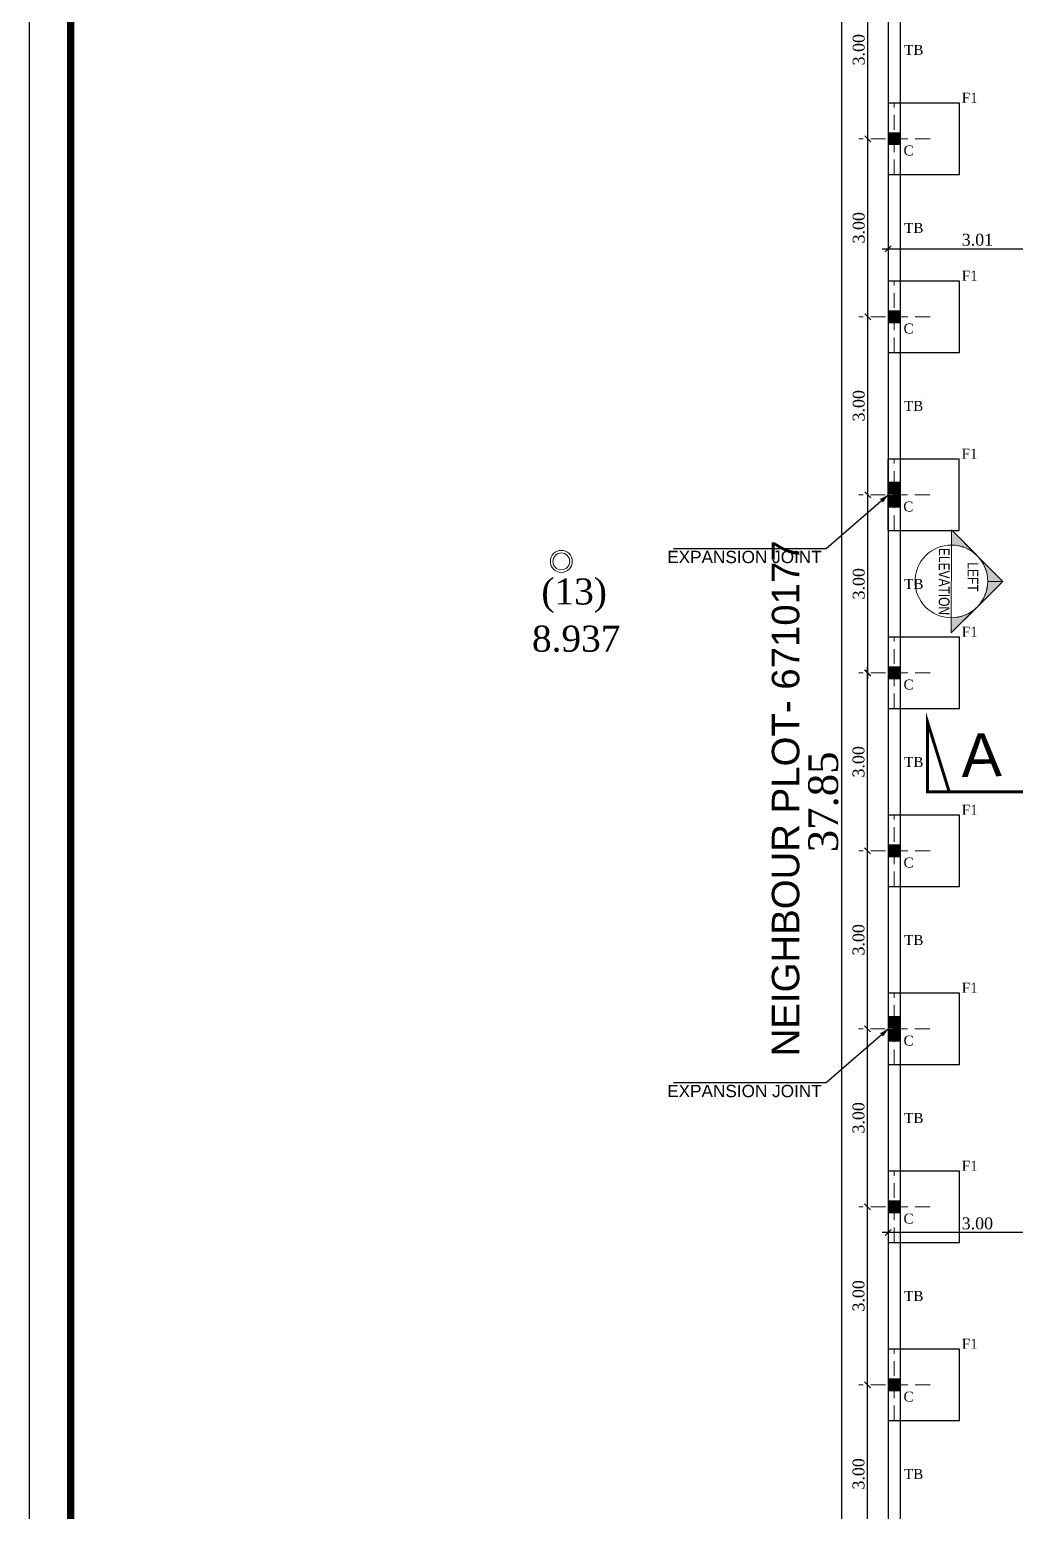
# Model space of a CAD drawing. Header units: metres. Extents: x 503482 to 1007323, y 2781056 to 5562345.
# Drawn here: x 504007.76 to 504024.36, y 2781076.9 to 2781101.87 of the extents above; entities that cross this region are included whole.
import ezdxf
from ezdxf.enums import TextEntityAlignment as Align

# ---------------------------------------------------------------- set-up
doc = ezdxf.new("R2010")
doc.units = ezdxf.units.M
doc.header["$LTSCALE"] = 10
doc.header["$MEASUREMENT"] = 0
doc.header["$PDMODE"] = 3
doc.linetypes.add('1013-Lower$0$CACHE', pattern=[0.375, 0.25, -0.125])
doc.linetypes.add('DASHED2', pattern=[0.375, 0.25, -0.125])
doc.layers.get('0').update_dxf_attribs({"linetype": 'CONTINUOUS'})
doc.layers.get('DEFPOINTS').update_dxf_attribs({"linetype": 'CONTINUOUS'})
for name, color, linetype, lineweight in [('01 wall', 4, 'CONTINUOUS', 35), ('01_WALLS', 7, 'CONTINUOUS', 25), ('dim 11', 3, 'CONTINUOUS', 0), ('G-ANNO-SYMB', 111, 'CONTINUOUS', 9), ('TEXT', 254, 'CONTINUOUS', 13), ('WALL', 7, 'CONTINUOUS', 30)]:
    doc.layers.add(name, color=color, linetype=linetype, lineweight=lineweight)
for name, color, linetype in [('07 TEXT', 3, 'CONTINUOUS'), ('COL', 3, 'CONTINUOUS'), ('column', 3, 'CONTINUOUS'), ('M.TITLE BLOCK', 7, 'CONTINUOUS'), ('W', 7, 'CONTINUOUS')]:
    doc.layers.add(name, color=color, linetype=linetype)
doc.styles.add('AREAL', font='times.ttf')
doc.styles.add('ARIAL', font='arial.ttf')
doc.styles.add('ARIEL', font='arial.ttf', dxfattribs={"width": 0.75})
doc.styles.add('SANSSERIFBOLD', font='sanss___.ttf', dxfattribs={"height": 18})
doc.dimstyles.new('bdc-1-100-A', dxfattribs={"dimtxt": 0.2, "dimasz": 0.1, "dimexe": 0, "dimexo": 0, "dimgap": 0.05, "dimtad": 1, "dimzin": 7, "dimdsep": 46, "dimtxsty": 'AREAL', "dimblk": 'OBLIQUE', "dimcen": 0.001, "dimdle": 0.1, "dimse1": 1, "dimse2": 1, "dimclrd": 15, "dimclre": 8, "dimclrt": 3, "dimadec": 0, "dimazin": 0, "dimtfac": 1, "dimtix": 1, "dimtmove": 2, "dimatfit": 3, "dimldrblk": 'OBLIQUE', "dimfxl": 0.1, "dimtolj": 1, "dimtzin": 0, "dimlwe": 5, "dimarcsym": 0})

# ---------------------------------------------------------------- blocks, each defined once
blk = doc.blocks.new('_Oblique')
at = {"color": 0, "linetype": 'ByBlock', "lineweight": -2}
blk.add_line((-0.5, -0.5), (0.5, 0.5), dxfattribs=at)
blk = doc.blocks.new('*D1332')
at = {"layer": '01_WALLS', "color": 15, "lineweight": -2, "ltscale": 0.04, "transparency": 16777216}
blk.add_line((504021.433, 2781107.882), (504021.433, 2781069.832), dxfattribs=at)
at = {"layer": 'DEFPOINTS', "color": 0, "ltscale": 0.04, "transparency": 16777216}
for p in [(504022.219, 2781107.782), (504021.433, 2781069.932), (504022.219, 2781069.932)]:
    blk.add_point(p, dxfattribs=at)
at = {"layer": '01_WALLS', "color": 15, "lineweight": -2, "ltscale": 0.04, "transparency": 16777216, "xscale": 0.1, "yscale": 0.1, "zscale": 0.1}
for p, rotation in [((504021.433, 2781107.782), 90), ((504021.433, 2781069.932), 270)]:
    blk.add_blockref('_Oblique', p, dxfattribs=dict(at, rotation=rotation))
at = {"layer": '01_WALLS', "color": 3, "ltscale": 0.04, "transparency": 16777216, "insert": (504021.128, 2781088.857), "char_height": 0.2, "attachment_point": 5, "rotation": 90, "style": 'AREAL'}
blk.add_mtext('\\A1;{\\H2.5x;37.85}', dxfattribs=at)
blk = doc.blocks.new('UTJYUJ')
at = {"layer": 'column', "color": 1}
blk.add_line((506692.039, 2816108.977), (506693.088, 2816109.886, 0.057), dxfattribs=at)
blk.add_lwpolyline([(506692.039, 2816108.977, 0, 0.0776, 0), (506692.157, 2816109.079, 0.0776, 0.0776, 0)], format="xyseb", dxfattribs=at)
at = {"layer": 'W', "color": 1}
blk.add_line((506693.088, 2816109.886, 0.057), (506695.659, 2816109.886, 0.057), dxfattribs=at)
blk = doc.blocks.new('*D1384')
at = {"layer": '01_WALLS', "color": 15, "lineweight": -2, "ltscale": 0.04, "transparency": 16777216}
blk.add_line((504021.872, 2781078.932), (504021.872, 2781082.132), dxfattribs=at)
at = {"layer": 'DEFPOINTS', "color": 0, "ltscale": 0.04, "transparency": 16777216}
for p in [(504021.724, 2781082.032), (504021.872, 2781082.032), (504021.724, 2781079.032)]:
    blk.add_point(p, dxfattribs=at)
at = {"layer": '01_WALLS', "color": 15, "lineweight": -2, "ltscale": 0.04, "transparency": 16777216, "xscale": 0.1, "yscale": 0.1, "zscale": 0.1}
for p, rotation in [((504021.872, 2781082.032), 90), ((504021.872, 2781079.032), 270)]:
    blk.add_blockref('_Oblique', p, dxfattribs=dict(at, rotation=rotation))
at = {"layer": '01_WALLS', "color": 3, "ltscale": 0.04, "transparency": 16777216, "insert": (504021.72, 2781080.532), "char_height": 0.2, "attachment_point": 5, "rotation": 90, "style": 'AREAL'}
blk.add_mtext('\\A1;3.00', dxfattribs=at)
blk = doc.blocks.new('*D1385')
at = {"layer": '01_WALLS', "color": 15, "lineweight": -2, "ltscale": 0.04, "transparency": 16777216}
blk.add_line((504021.872, 2781081.932), (504021.872, 2781085.132), dxfattribs=at)
at = {"layer": 'DEFPOINTS', "color": 0, "ltscale": 0.04, "transparency": 16777216}
for p in [(504021.724, 2781085.032), (504021.872, 2781085.032), (504021.724, 2781082.032)]:
    blk.add_point(p, dxfattribs=at)
at = {"layer": '01_WALLS', "color": 15, "lineweight": -2, "ltscale": 0.04, "transparency": 16777216, "xscale": 0.1, "yscale": 0.1, "zscale": 0.1}
for p, rotation in [((504021.872, 2781085.032), 90), ((504021.872, 2781082.032), 270)]:
    blk.add_blockref('_Oblique', p, dxfattribs=dict(at, rotation=rotation))
at = {"layer": '01_WALLS', "color": 3, "ltscale": 0.04, "transparency": 16777216, "insert": (504021.72, 2781083.532), "char_height": 0.2, "attachment_point": 5, "rotation": 90, "style": 'AREAL'}
blk.add_mtext('\\A1;3.00', dxfattribs=at)
blk = doc.blocks.new('*D1386')
at = {"layer": '01_WALLS', "color": 15, "lineweight": -2, "ltscale": 0.04, "transparency": 16777216}
blk.add_line((504021.872, 2781084.932), (504021.872, 2781088.132), dxfattribs=at)
at = {"layer": 'DEFPOINTS', "color": 0, "ltscale": 0.04, "transparency": 16777216}
for p in [(504021.724, 2781088.032), (504021.872, 2781088.032), (504021.724, 2781085.032)]:
    blk.add_point(p, dxfattribs=at)
at = {"layer": '01_WALLS', "color": 15, "lineweight": -2, "ltscale": 0.04, "transparency": 16777216, "xscale": 0.1, "yscale": 0.1, "zscale": 0.1}
for p, rotation in [((504021.872, 2781088.032), 90), ((504021.872, 2781085.032), 270)]:
    blk.add_blockref('_Oblique', p, dxfattribs=dict(at, rotation=rotation))
at = {"layer": '01_WALLS', "color": 3, "ltscale": 0.04, "transparency": 16777216, "insert": (504021.72, 2781086.532), "char_height": 0.2, "attachment_point": 5, "rotation": 90, "style": 'AREAL'}
blk.add_mtext('\\A1;3.00', dxfattribs=at)
blk = doc.blocks.new('*D1387')
at = {"layer": '01_WALLS', "color": 15, "lineweight": -2, "ltscale": 0.04, "transparency": 16777216}
blk.add_line((504021.872, 2781087.932), (504021.872, 2781091.132), dxfattribs=at)
at = {"layer": 'DEFPOINTS', "color": 0, "ltscale": 0.04, "transparency": 16777216}
for p in [(504021.872, 2781091.032), (504022.101, 2781091.032), (504022.101, 2781088.032)]:
    blk.add_point(p, dxfattribs=at)
at = {"layer": '01_WALLS', "color": 15, "lineweight": -2, "ltscale": 0.04, "transparency": 16777216, "xscale": 0.1, "yscale": 0.1, "zscale": 0.1}
for p, rotation in [((504021.872, 2781091.032), 90), ((504021.872, 2781088.032), 270)]:
    blk.add_blockref('_Oblique', p, dxfattribs=dict(at, rotation=rotation))
at = {"layer": '01_WALLS', "color": 3, "ltscale": 0.04, "transparency": 16777216, "insert": (504021.72, 2781089.532), "char_height": 0.2, "attachment_point": 5, "rotation": 90, "style": 'AREAL'}
blk.add_mtext('\\A1;3.00', dxfattribs=at)
blk = doc.blocks.new('*D1388')
at = {"layer": '01_WALLS', "color": 15, "lineweight": -2, "ltscale": 0.04, "transparency": 16777216}
blk.add_line((504021.875, 2781090.932), (504021.875, 2781094.132), dxfattribs=at)
at = {"layer": 'DEFPOINTS', "color": 0, "ltscale": 0.04, "transparency": 16777216}
for p in [(504021.875, 2781094.032), (504022.101, 2781094.032), (504022.101, 2781091.032)]:
    blk.add_point(p, dxfattribs=at)
at = {"layer": '01_WALLS', "color": 15, "lineweight": -2, "ltscale": 0.04, "transparency": 16777216, "xscale": 0.1, "yscale": 0.1, "zscale": 0.1}
for p, rotation in [((504021.875, 2781094.032), 90), ((504021.875, 2781091.032), 270)]:
    blk.add_blockref('_Oblique', p, dxfattribs=dict(at, rotation=rotation))
at = {"layer": '01_WALLS', "color": 3, "ltscale": 0.04, "transparency": 16777216, "insert": (504021.723, 2781092.532), "char_height": 0.2, "attachment_point": 5, "rotation": 90, "style": 'AREAL'}
blk.add_mtext('\\A1;3.00', dxfattribs=at)
blk = doc.blocks.new('*D1389')
at = {"layer": '01_WALLS', "color": 15, "lineweight": -2, "ltscale": 0.04, "transparency": 16777216}
blk.add_line((504021.875, 2781093.932), (504021.875, 2781097.132), dxfattribs=at)
at = {"layer": 'DEFPOINTS', "color": 0, "ltscale": 0.04, "transparency": 16777216}
for p in [(504021.875, 2781097.032), (504022.177, 2781097.032), (504022.177, 2781094.032)]:
    blk.add_point(p, dxfattribs=at)
at = {"layer": '01_WALLS', "color": 15, "lineweight": -2, "ltscale": 0.04, "transparency": 16777216, "xscale": 0.1, "yscale": 0.1, "zscale": 0.1}
for p, rotation in [((504021.875, 2781097.032), 90), ((504021.875, 2781094.032), 270)]:
    blk.add_blockref('_Oblique', p, dxfattribs=dict(at, rotation=rotation))
at = {"layer": '01_WALLS', "color": 3, "ltscale": 0.04, "transparency": 16777216, "insert": (504021.723, 2781095.532), "char_height": 0.2, "attachment_point": 5, "rotation": 90, "style": 'AREAL'}
blk.add_mtext('\\A1;3.00', dxfattribs=at)
blk = doc.blocks.new('*D1390')
at = {"layer": '01_WALLS', "color": 15, "lineweight": -2, "ltscale": 0.04, "transparency": 16777216}
blk.add_line((504021.875, 2781096.932), (504021.875, 2781100.132), dxfattribs=at)
at = {"layer": 'DEFPOINTS', "color": 0, "ltscale": 0.04, "transparency": 16777216}
for p in [(504021.875, 2781100.032), (504022.22, 2781100.032), (504022.22, 2781097.032)]:
    blk.add_point(p, dxfattribs=at)
at = {"layer": '01_WALLS', "color": 15, "lineweight": -2, "ltscale": 0.04, "transparency": 16777216, "xscale": 0.1, "yscale": 0.1, "zscale": 0.1}
for p, rotation in [((504021.875, 2781100.032), 90), ((504021.875, 2781097.032), 270)]:
    blk.add_blockref('_Oblique', p, dxfattribs=dict(at, rotation=rotation))
at = {"layer": '01_WALLS', "color": 3, "ltscale": 0.04, "transparency": 16777216, "insert": (504021.723, 2781098.532), "char_height": 0.2, "attachment_point": 5, "rotation": 90, "style": 'AREAL'}
blk.add_mtext('\\A1;3.00', dxfattribs=at)
blk = doc.blocks.new('*D1391')
at = {"layer": '01_WALLS', "color": 15, "lineweight": -2, "ltscale": 0.04, "transparency": 16777216}
blk.add_line((504021.875, 2781099.932), (504021.875, 2781103.132), dxfattribs=at)
at = {"layer": 'DEFPOINTS', "color": 0, "ltscale": 0.04, "transparency": 16777216}
for p in [(504021.875, 2781103.032), (504021.938, 2781103.032), (504022.22, 2781100.032)]:
    blk.add_point(p, dxfattribs=at)
at = {"layer": '01_WALLS', "color": 15, "lineweight": -2, "ltscale": 0.04, "transparency": 16777216, "xscale": 0.1, "yscale": 0.1, "zscale": 0.1}
for p, rotation in [((504021.875, 2781103.032), 90), ((504021.875, 2781100.032), 270)]:
    blk.add_blockref('_Oblique', p, dxfattribs=dict(at, rotation=rotation))
at = {"layer": '01_WALLS', "color": 3, "ltscale": 0.04, "transparency": 16777216, "insert": (504021.723, 2781101.532), "char_height": 0.2, "attachment_point": 5, "rotation": 90, "style": 'AREAL'}
blk.add_mtext('\\A1;3.00', dxfattribs=at)
blk = doc.blocks.new('*D1393')
at = {"layer": '01_WALLS', "color": 15, "lineweight": -2, "ltscale": 0.04, "transparency": 16777216}
blk.add_line((504021.872, 2781075.932), (504021.872, 2781079.132), dxfattribs=at)
at = {"layer": 'DEFPOINTS', "color": 0, "ltscale": 0.04, "transparency": 16777216}
for p in [(504021.724, 2781079.032), (504021.872, 2781079.032), (504021.724, 2781076.032)]:
    blk.add_point(p, dxfattribs=at)
at = {"layer": '01_WALLS', "color": 15, "lineweight": -2, "ltscale": 0.04, "transparency": 16777216, "xscale": 0.1, "yscale": 0.1, "zscale": 0.1}
for p, rotation in [((504021.872, 2781079.032), 90), ((504021.872, 2781076.032), 270)]:
    blk.add_blockref('_Oblique', p, dxfattribs=dict(at, rotation=rotation))
at = {"layer": '01_WALLS', "color": 3, "ltscale": 0.04, "transparency": 16777216, "insert": (504021.72, 2781077.532), "char_height": 0.2, "attachment_point": 5, "rotation": 90, "style": 'AREAL'}
blk.add_mtext('\\A1;3.00', dxfattribs=at)
blk = doc.blocks.new('*D1377')
at = {"layer": '01_WALLS', "color": 15, "lineweight": -2, "ltscale": 0.04, "transparency": 16777216}
blk.add_line((504022.119, 2781098.176), (504025.325, 2781098.176), dxfattribs=at)
at = {"layer": 'DEFPOINTS', "color": 0, "ltscale": 0.04, "transparency": 16777216}
for p in [(504025.225, 2781098.313), (504022.219, 2781098.158), (504025.225, 2781098.176)]:
    blk.add_point(p, dxfattribs=at)
at = {"layer": '01_WALLS', "color": 15, "lineweight": -2, "ltscale": 0.04, "transparency": 16777216, "xscale": 0.1, "yscale": 0.1, "zscale": 0.1, "rotation": 180}
blk.add_blockref('_Oblique', (504022.219, 2781098.176), dxfattribs=at)
at = {"layer": '01_WALLS', "color": 15, "lineweight": -2, "ltscale": 0.04, "transparency": 16777216, "xscale": 0.1, "yscale": 0.1, "zscale": 0.1}
blk.add_blockref('_Oblique', (504025.225, 2781098.176), dxfattribs=at)
at = {"layer": '01_WALLS', "color": 3, "ltscale": 0.04, "transparency": 16777216, "insert": (504023.722, 2781098.328), "char_height": 0.2, "attachment_point": 5, "style": 'AREAL'}
blk.add_mtext('\\A1;3.01', dxfattribs=at)
blk = doc.blocks.new('*D1379')
at = {"layer": '01_WALLS', "color": 15, "lineweight": -2, "ltscale": 0.04, "transparency": 16777216}
blk.add_line((504025.323, 2781081.599), (504022.119, 2781081.599), dxfattribs=at)
at = {"layer": 'DEFPOINTS', "color": 0, "ltscale": 0.04, "transparency": 16777216}
for p in [(504025.223, 2781081.793), (504022.219, 2781081.608), (504022.219, 2781081.599)]:
    blk.add_point(p, dxfattribs=at)
at = {"layer": '01_WALLS', "color": 15, "lineweight": -2, "ltscale": 0.04, "transparency": 16777216, "xscale": 0.1, "yscale": 0.1, "zscale": 0.1, "rotation": 180}
blk.add_blockref('_Oblique', (504022.219, 2781081.599), dxfattribs=at)
at = {"layer": '01_WALLS', "color": 15, "lineweight": -2, "ltscale": 0.04, "transparency": 16777216, "xscale": 0.1, "yscale": 0.1, "zscale": 0.1}
blk.add_blockref('_Oblique', (504025.223, 2781081.599), dxfattribs=at)
at = {"layer": '01_WALLS', "color": 3, "ltscale": 0.04, "transparency": 16777216, "insert": (504023.721, 2781081.751), "char_height": 0.2, "attachment_point": 5, "style": 'AREAL'}
blk.add_mtext('\\A1;3.00', dxfattribs=at)
blk = doc.blocks.new('Section - M_Section Head - Filled-3533767-Arch L2-GROUND FLOOR')
at = {"layer": 'G-ANNO-SYMB'}
h = blk.add_hatch(color=256, dxfattribs=at)
edge = h.paths.add_edge_path(flags=0)
edge.add_line((-6, 8.49), (-6, 6))
edge.add_arc((-6, 0), 6, 90, 135)
edge.add_line((-10.24, 4.24), (-6, 8.49))
h = blk.add_hatch(color=256, dxfattribs=at)
edge = h.paths.add_edge_path(flags=0)
edge.add_line((-6, 8.49), (-1.76, 4.24))
edge.add_arc((-6, 0), 6, 45, 90)
edge.add_line((-6, 6), (-6, 8.49))
h = blk.add_hatch(color=256, dxfattribs=at)
edge = h.paths.add_edge_path(flags=0)
edge.add_line((-14.49, 0), (-10.24, 4.24))
edge.add_arc((-6, 0), 6, 135, 180)
edge.add_line((-12, 0), (-14.49, 0))
h = blk.add_hatch(color=256, dxfattribs=at)
edge = h.paths.add_edge_path(flags=0)
edge.add_line((2.49, 0), (0, 0))
edge.add_arc((-6, 0), 6, 360, 405)
edge.add_line((-1.76, 4.24), (2.49, 0))
for p, q in [((-6, 8.49), (-14.49, 0)), ((-6, 8.49), (-10.24, 4.24)), ((-6, 8.49), (2.49, 0)), ((-6, 6), (-6, 8.49)), ((-6, 8.49), (-6, 6)), ((-1.76, 4.24), (-6, 8.49)), ((-10.24, 4.24), (-14.49, 0)), ((2.49, 0), (-1.76, 4.24)), ((-14.49, 0), (-12, 0)), ((0, 0), (2.49, 0)), ((-12, 0), (-14.49, 0)), ((0, 0), (2.49, 0))]:
    blk.add_line(p, q, dxfattribs=at)
for start, end in [(360, 180), (90, 135), (45, 90), (135, 180), (360, 45), (180, 360)]:
    blk.add_arc((-6, 0), 6, start, end, dxfattribs=at)
blk = doc.blocks.new('TYTTTTTYUUUUUUUUUUUUUUUUIK')
at = {"layer": 'G-ANNO-SYMB'}
blk.add_line((504135.067, 2781281.494), (504135.064, 2781280.269), dxfattribs=at)
at = {"layer": 'WALL', "color": 5, "linetype": '1013-Lower$0$CACHE', "lineweight": 5, "ltscale": 0.3, "const_width": 0.05}
blk.add_lwpolyline([(504153.961, 2781277.336), (504154.458, 2781278.464), (504154.458, 2781277.336), (504134.663, 2781277.336), (504134.663, 2781278.516), (504135.029, 2781277.336)], dxfattribs=at)
at = {"layer": 'G-ANNO-SYMB', "xscale": -0.1020600000000007, "yscale": 0.1020600000000007, "zscale": 0.1020600000000007, "rotation": 269.9021064647006}
blk.add_blockref('Section - M_Section Head - Filled-3533767-Arch L2-GROUND FLOOR', (504135.067, 2781281.494), dxfattribs=at)
at = {"layer": 'G-ANNO-SYMB', "style": 'ARIAL', "width": 0.8}
for s, p in [('ELEVATION', (504134.855, 2781281.446)), ('LEFT', (504135.34, 2781281.202))]:
    blk.add_text(s, height=0.1807, rotation=269.9021, dxfattribs=at).set_placement(p)
at = {"layer": 'WALL', "lineweight": 0, "style": 'ARIAL'}
blk.add_text('A', height=0.729, rotation=1.2807, dxfattribs=at).set_placement((504135.919, 2781277.6), align=Align.RIGHT)

msp = doc.modelspace()

# ---------------------------------------------------------------- hatches: boundary and pattern name
at = {"layer": '01 wall'}
h = msp.add_hatch(color=2, dxfattribs=at)
h.dxf.hatch_style = 1
h.paths.add_polyline_path([(504022.22, 2781099.932), (504022.22, 2781100.132), (504022.42, 2781100.132), (504022.42, 2781099.932)])
h = msp.add_hatch(color=2, dxfattribs=at)
h.dxf.hatch_style = 1
h.paths.add_polyline_path([(504022.22, 2781096.932), (504022.22, 2781097.132), (504022.42, 2781097.132), (504022.42, 2781096.932)])
h = msp.add_hatch(color=2, dxfattribs=at)
h.dxf.hatch_style = 1
h.paths.add_polyline_path([(504022.419, 2781094.042), (504022.219, 2781094.042), (504022.219, 2781094.242), (504022.419, 2781094.242)])
h = msp.add_hatch(color=2, dxfattribs=at)
h.dxf.hatch_style = 1
h.paths.add_polyline_path([(504022.419, 2781094.022), (504022.419, 2781093.822), (504022.219, 2781093.822), (504022.219, 2781094.022)])
h = msp.add_hatch(color=2, dxfattribs=at)
h.dxf.hatch_style = 1
h.paths.add_polyline_path([(504022.22, 2781090.932), (504022.22, 2781091.132), (504022.42, 2781091.132), (504022.42, 2781090.932)])
h = msp.add_hatch(color=2, dxfattribs=at)
h.dxf.hatch_style = 1
h.paths.add_polyline_path([(504022.22, 2781087.932), (504022.22, 2781088.132), (504022.42, 2781088.132), (504022.42, 2781087.932)])
h = msp.add_hatch(color=2, dxfattribs=at)
h.dxf.hatch_style = 1
h.paths.add_polyline_path([(504022.419, 2781085.042), (504022.219, 2781085.042), (504022.219, 2781085.242), (504022.419, 2781085.242)])
h = msp.add_hatch(color=2, dxfattribs=at)
h.dxf.hatch_style = 1
h.paths.add_polyline_path([(504022.419, 2781085.022), (504022.419, 2781084.822), (504022.219, 2781084.822), (504022.219, 2781085.022)])
h = msp.add_hatch(color=2, dxfattribs=at)
h.dxf.hatch_style = 1
h.paths.add_polyline_path([(504022.22, 2781081.932), (504022.22, 2781082.132), (504022.42, 2781082.132), (504022.42, 2781081.932)])
h = msp.add_hatch(color=2, dxfattribs=at)
h.dxf.hatch_style = 1
h.paths.add_polyline_path([(504022.22, 2781078.932), (504022.22, 2781079.132), (504022.42, 2781079.132), (504022.42, 2781078.932)])

# ---------------------------------------------------------------- linework, layer by layer
at = {"color": 6, "linetype": 'DASHED2', "lineweight": 0, "ltscale": 0.1}
for p, q in [((504022.32, 2781099.432), (504022.32, 2781100.632)), ((504022.924, 2781100.032), (504021.724, 2781100.032)), ((504022.32, 2781096.432), (504022.32, 2781097.632)), ((504022.924, 2781097.032), (504021.724, 2781097.032)), ((504022.32, 2781093.432), (504022.32, 2781094.632)), ((504022.92, 2781094.032), (504021.72, 2781094.032)), ((504022.32, 2781090.432), (504022.32, 2781091.632)), ((504022.924, 2781091.032), (504021.724, 2781091.032)), ((504022.32, 2781087.432), (504022.32, 2781088.632)), ((504022.924, 2781088.032), (504021.724, 2781088.032)), ((504022.32, 2781084.432), (504022.32, 2781085.632)), ((504022.92, 2781085.032), (504021.72, 2781085.032)), ((504022.32, 2781081.432), (504022.32, 2781082.632)), ((504022.924, 2781082.032), (504021.724, 2781082.032)), ((504022.32, 2781078.432), (504022.32, 2781079.632)), ((504022.924, 2781079.032), (504021.724, 2781079.032))]:
    msp.add_line(p, q, dxfattribs=at)
at = {"layer": '01 wall'}
msp.add_line((504022.793, 2781095.689), (504022.793, 2781095.689), dxfattribs=at)
at = {"layer": '01_WALLS', "ltscale": 0.04}
for p, q in [((504022.219, 2781107.782), (504022.219, 2781069.932)), ((504022.419, 2781107.582), (504022.419, 2781070.132))]:
    msp.add_line(p, q, dxfattribs=at)
at = {"layer": 'COL'}
for points in [[(504022.219, 2781099.432), (504023.419, 2781099.432), (504023.419, 2781100.632), (504022.219, 2781100.632)], [(504022.219, 2781096.432), (504023.419, 2781096.432), (504023.419, 2781097.632), (504022.219, 2781097.632)], [(504022.215, 2781093.432), (504023.415, 2781093.432), (504023.415, 2781094.632), (504022.215, 2781094.632)], [(504022.219, 2781090.432), (504023.419, 2781090.432), (504023.419, 2781091.632), (504022.219, 2781091.632)], [(504022.219, 2781087.432), (504023.419, 2781087.432), (504023.419, 2781088.632), (504022.219, 2781088.632)], [(504022.219, 2781084.432), (504023.419, 2781084.432), (504023.419, 2781085.632), (504022.219, 2781085.632)], [(504022.219, 2781081.432), (504023.419, 2781081.432), (504023.419, 2781082.632), (504022.219, 2781082.632)], [(504022.219, 2781078.432), (504023.419, 2781078.432), (504023.419, 2781079.632), (504022.219, 2781079.632)]]:
    msp.add_lwpolyline(points, close=True, dxfattribs=at)
at = {"layer": 'dim 11', "color": 41, "true_color": 0xffd6ad}
for points in [[(504022.22, 2781099.932), (504022.22, 2781100.132), (504022.42, 2781100.132), (504022.42, 2781099.932)], [(504022.22, 2781096.932), (504022.22, 2781097.132), (504022.42, 2781097.132), (504022.42, 2781096.932)], [(504022.419, 2781094.042), (504022.219, 2781094.042), (504022.219, 2781094.242), (504022.419, 2781094.242)], [(504022.419, 2781093.822), (504022.219, 2781093.822), (504022.219, 2781094.022), (504022.419, 2781094.022)], [(504022.22, 2781090.932), (504022.22, 2781091.132), (504022.42, 2781091.132), (504022.42, 2781090.932)], [(504022.22, 2781087.932), (504022.22, 2781088.132), (504022.42, 2781088.132), (504022.42, 2781087.932)], [(504022.419, 2781085.042), (504022.219, 2781085.042), (504022.219, 2781085.242), (504022.419, 2781085.242)], [(504022.419, 2781084.822), (504022.219, 2781084.822), (504022.219, 2781085.022), (504022.419, 2781085.022)], [(504022.22, 2781081.932), (504022.22, 2781082.132), (504022.42, 2781082.132), (504022.42, 2781081.932)], [(504022.22, 2781078.932), (504022.22, 2781079.132), (504022.42, 2781079.132), (504022.42, 2781078.932)]]:
    msp.add_lwpolyline(points, close=True, dxfattribs=at)
at = {"layer": 'M.TITLE BLOCK', "color": 253, "linetype": 'Continuous', "ltscale": 24}
msp.add_lwpolyline([(504007.755, 2781114.527), (504092.661, 2781114.527), (504092.661, 2781056.107), (504007.755, 2781056.107)], close=True, dxfattribs=at)
msp.add_lwpolyline([(504007.755, 2781114.527), (504092.661, 2781114.527), (504092.661, 2781056.107), (504007.755, 2781056.107)], close=True, dxfattribs=at)
at = {"layer": 'M.TITLE BLOCK', "color": 252, "const_width": 0.121}
msp.add_lwpolyline([(504008.446, 2781113.836), (504091.97, 2781113.836), (504091.97, 2781056.797), (504008.446, 2781056.797)], close=True, dxfattribs=at)
msp.add_lwpolyline([(504008.446, 2781113.836), (504091.97, 2781113.836), (504091.97, 2781056.797), (504008.446, 2781056.797)], close=True, dxfattribs=at)
at = {"layer": 'TEXT', "color": 2, "linetype": 'Continuous'}
for radius in [0.185, 0.142]:
    msp.add_circle((504016.712, 2781092.909), radius, dxfattribs=at)

# ---------------------------------------------------------------- block references
at = {"layer": '01_WALLS', "color": 2}
msp.add_blockref('TYTTTTTYUUUUUUUUUUUUUUUUIK', (-111.783, -188.309), dxfattribs=at)
at = {"layer": 'WALL', "linetype": 'ByBlock', "rotation": 180}
for p in [(1010714.262, 5597203.009), (1010714.262, 5597194.009)]:
    msp.add_blockref('UTJYUJ', p, dxfattribs=at)

# ---------------------------------------------------------------- texts
at = {"layer": '07 TEXT', "color": 6, "linetype": 'Continuous', "style": 'ARIEL'}
for p in [(504019.797, 2781092.984, 0.057), (504019.797, 2781083.984, 0.057)]:
    msp.add_text('EXPANSION JOINT', height=0.20703, dxfattribs=at).set_placement(p, align=Align.MIDDLE)
at = {"layer": 'M.TITLE BLOCK', "color": 6, "style": 'SANSSERIFBOLD'}
msp.add_text('NEIGHBOUR PLOT- 6710177', height=0.46286, rotation=90, dxfattribs=at).set_placement((504020.721, 2781084.568))
at = {"layer": 'TEXT', "linetype": 'Continuous', "style": 'AREAL'}
for s, height, p in [('TB', 0.1683, (504022.488, 2781101.445)), ('F1', 0.1683, (504023.458, 2781100.64)), ('C', 0.168, (504022.477, 2781099.75)), ('TB', 0.1683, (504022.488, 2781098.445)), ('F1', 0.1683, (504023.458, 2781097.64)), ('C', 0.168, (504022.477, 2781096.75)), ('TB', 0.1683, (504022.484, 2781095.445)), ('F1', 0.1683, (504023.455, 2781094.64)), ('C', 0.168, (504022.473, 2781093.75)), ('TB', 0.1683, (504022.488, 2781092.445)), ('F1', 0.1683, (504023.458, 2781091.64)), ('C', 0.168, (504022.477, 2781090.75)), ('TB', 0.1683, (504022.488, 2781089.445)), ('F1', 0.1683, (504023.458, 2781088.64)), ('C', 0.168, (504022.477, 2781087.75)), ('TB', 0.1683, (504022.488, 2781086.445)), ('F1', 0.1683, (504023.458, 2781085.64)), ('C', 0.168, (504022.477, 2781084.75)), ('TB', 0.1683, (504022.488, 2781083.445)), ('F1', 0.1683, (504023.458, 2781082.64)), ('C', 0.168, (504022.477, 2781081.75)), ('TB', 0.1683, (504022.488, 2781080.445)), ('F1', 0.1683, (504023.458, 2781079.64)), ('C', 0.168, (504022.477, 2781078.75)), ('TB', 0.1683, (504022.484, 2781077.445))]:
    msp.add_text(s, height=height, dxfattribs=at).set_placement(p)
at = {"layer": 'TEXT', "color": 2, "linetype": 'Continuous', "style": 'AREAL'}
for s, p in [('(13)', (504016.376, 2781092.183)), ('8.937', (504016.217, 2781091.388))]:
    msp.add_text(s, height=0.4388, dxfattribs=at).set_placement(p)

# ---------------------------------------------------------------- dimensions: what is measured, and where the dimension line sits
at = {"layer": '01_WALLS', "color": 3, "ltscale": 0.04}
dim = msp.add_linear_dim(base=(504021.433, 2781069.932), p1=(504022.219, 2781107.782), p2=(504022.219, 2781069.932), angle=90, text='{\\H2.5x;<>}', dimstyle='bdc-1-100-A', override={"dimfxlon": 1, "dimarcsym": 1}, dxfattribs=at)
dim.commit()
dim.dimension.update_dxf_attribs({"geometry": '*D1332', "text_midpoint": (504021.128, 2781088.857)})
for base, p1, p2, picture, middle in [((504021.875, 2781103.032), (504022.22, 2781100.032), (504021.938, 2781103.032), '*D1391', (504021.723, 2781101.532)), ((504021.875, 2781100.032), (504022.22, 2781097.032), (504022.22, 2781100.032), '*D1390', (504021.723, 2781098.532)), ((504021.875, 2781097.032), (504022.177, 2781094.032), (504022.177, 2781097.032), '*D1389', (504021.723, 2781095.532)), ((504021.875, 2781094.032), (504022.101, 2781091.032), (504022.101, 2781094.032), '*D1388', (504021.723, 2781092.532)), ((504021.872, 2781091.032), (504022.101, 2781088.032), (504022.101, 2781091.032), '*D1387', (504021.72, 2781089.532)), ((504021.872, 2781088.032), (504021.724, 2781085.032), (504021.724, 2781088.032), '*D1386', (504021.72, 2781086.532)), ((504021.872, 2781085.032), (504021.724, 2781082.032), (504021.724, 2781085.032), '*D1385', (504021.72, 2781083.532)), ((504021.872, 2781082.032), (504021.724, 2781079.032), (504021.724, 2781082.032), '*D1384', (504021.72, 2781080.532)), ((504021.872, 2781079.032), (504021.724, 2781076.032), (504021.724, 2781079.032), '*D1393', (504021.72, 2781077.532))]:
    dim = msp.add_linear_dim(base=base, p1=p1, p2=p2, angle=90, dimstyle='bdc-1-100-A', override={"dimfxlon": 1, "dimarcsym": 1}, dxfattribs=at)
    dim.commit()
    dim.dimension.update_dxf_attribs({"geometry": picture, "text_midpoint": middle})
at = {"layer": '01_WALLS', "color": 2, "ltscale": 0.04}
for base, p1, p2, picture, middle in [((504025.225, 2781098.176), (504022.219, 2781098.158), (504025.225, 2781098.313), '*D1377', (504023.722, 2781098.328)), ((504022.219, 2781081.599), (504025.223, 2781081.793), (504022.219, 2781081.608), '*D1379', (504023.721, 2781081.751))]:
    dim = msp.add_linear_dim(base=base, p1=p1, p2=p2, dimstyle='bdc-1-100-A', override={"dimfxlon": 1, "dimarcsym": 1}, dxfattribs=at)
    dim.commit()
    dim.dimension.update_dxf_attribs({"geometry": picture, "text_midpoint": middle})

doc.saveas('drawing.dxf')
